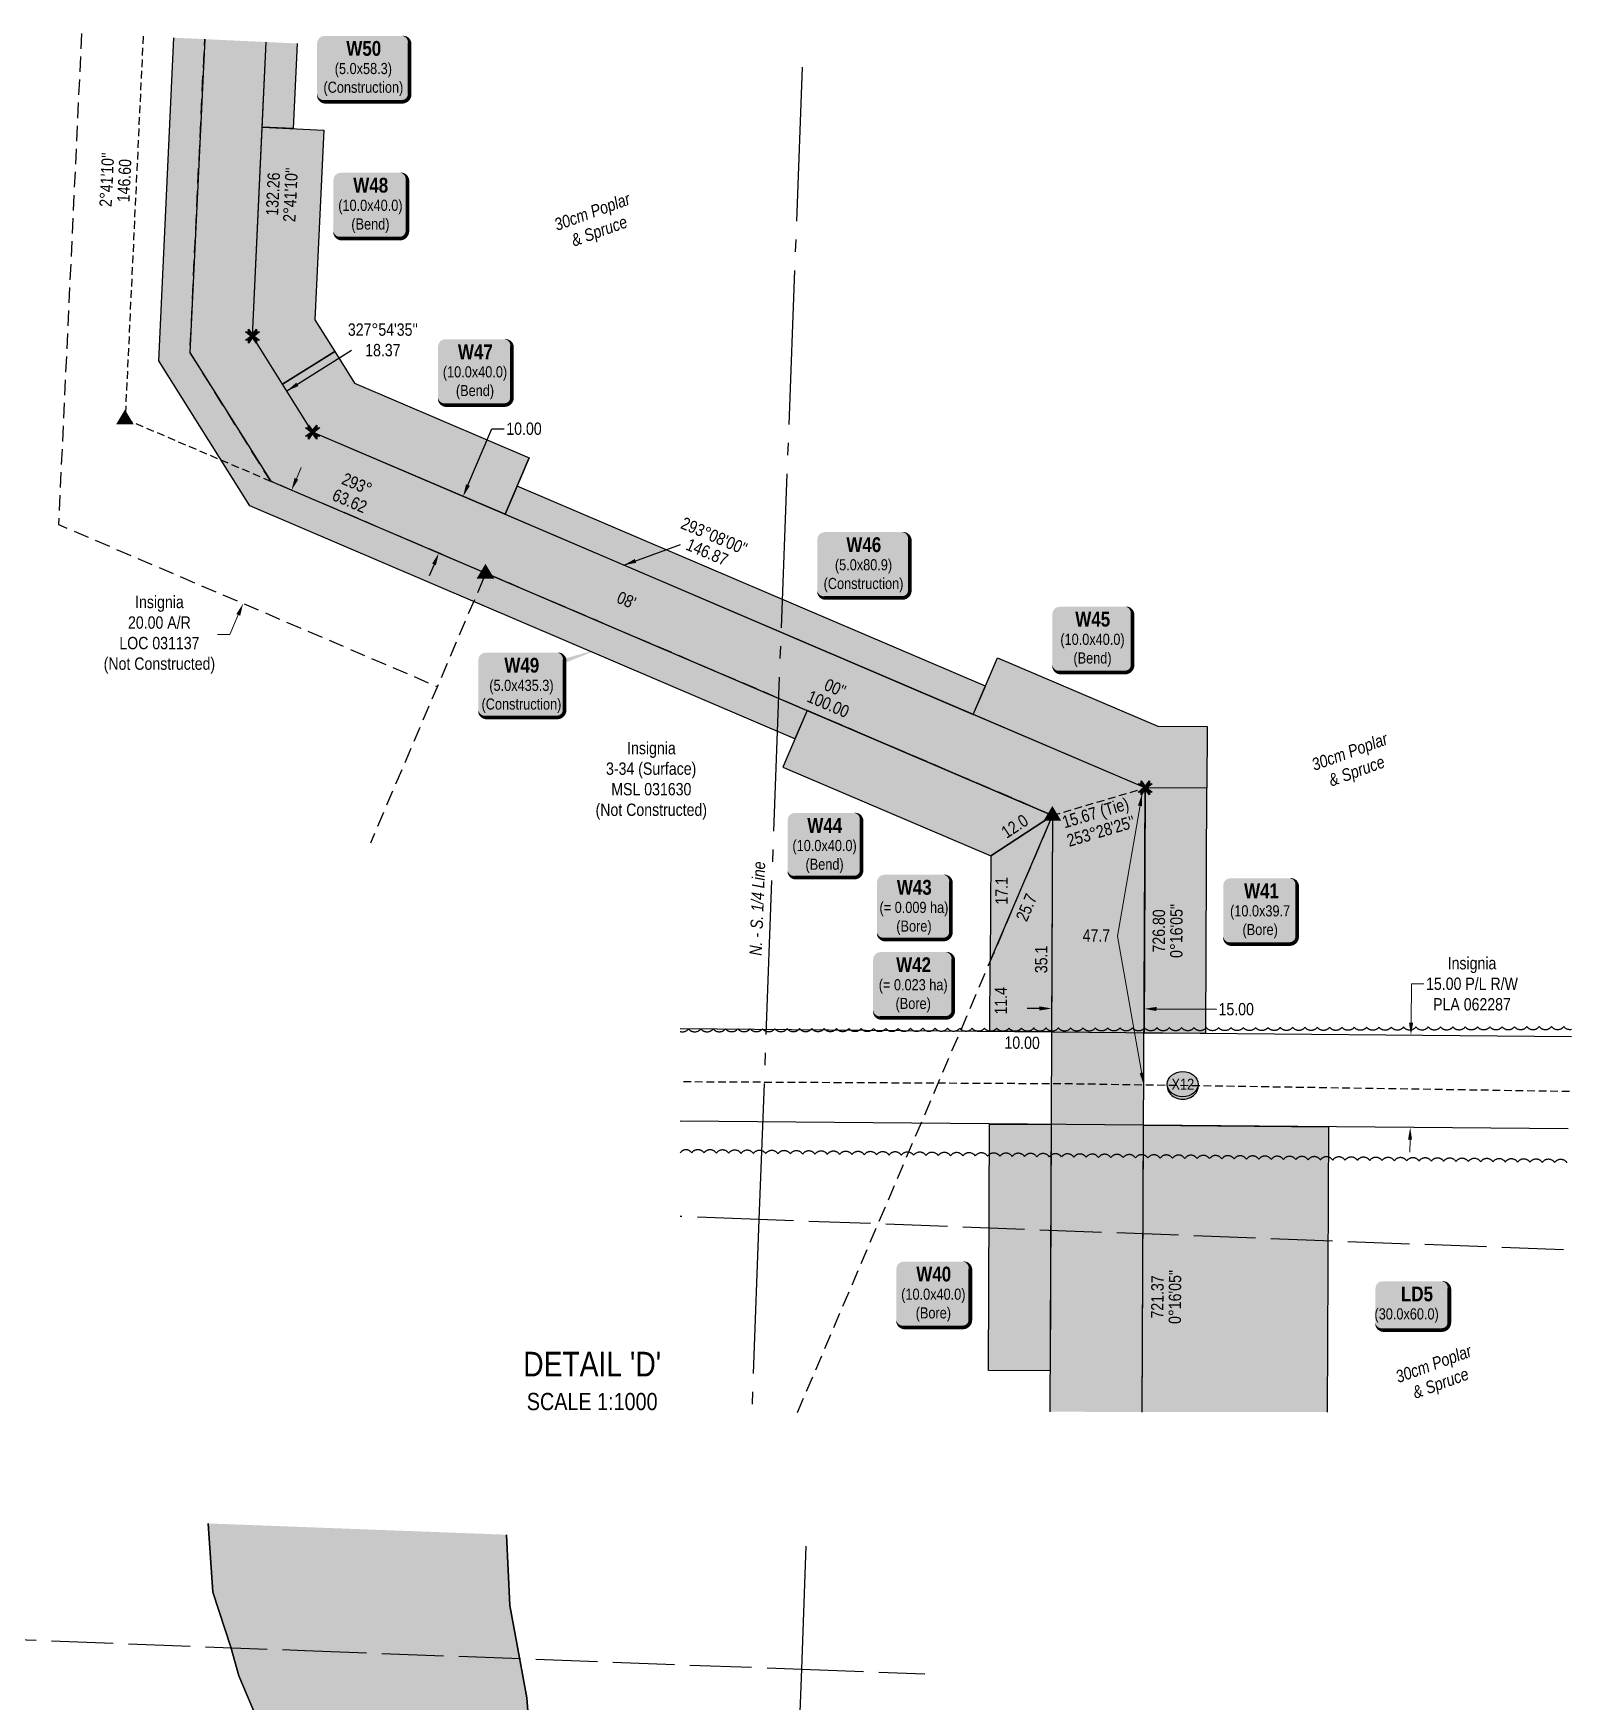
# Model space of a CAD drawing. Extents: x 333858 to 342713, y 6154085 to 6163590.
# Drawn here: x 335897 to 337145, y 6157253 to 6158606 of the extents above; entities that cross this region are included whole.
import ezdxf
from ezdxf.enums import TextEntityAlignment as Align

# ---------------------------------------------------------------- set-up
doc = ezdxf.new("R2010")
doc.units = 0
doc.header["$LTSCALE"] = 5
doc.header["$PDSIZE"] = 0.5
for name, pattern in [('0', [1, 1, 0]), ('foc-ACCESSROAD', [3.75, 2.5, -1.25]), ('foc-QUARTERLINE', [33, 25, -3, 2, -3]), ('foc-TIELINE', [1.875, 1.25, -0.625]), ('foc-TRAV', [1.875, 1.25, -0.625]), ('foc-UNSURVEYED', [12.5, 10, -2.5]), ('UG_PIPE', [1.875, 1.25, -0.625])]:
    doc.linetypes.add(name, pattern=pattern)
doc.layers.get('Defpoints').update_dxf_attribs({"color": 9})
for name, color, linetype in [('AS-PIPE-UG', 44, 'UG_PIPE'), ('DETAIL-T', 7, 'Continuous'), ('F-AR', 190, 'foc-ACCESSROAD'), ('F-RW', 190, 'Continuous'), ('F-WS', 190, 'foc-ACCESSROAD'), ('L-BD', 7, 'Continuous'), ('L-BD1', 253, 'Continuous'), ('L-MON', 1, 'Continuous'), ('L-QSEC', 8, 'foc-QUARTERLINE'), ('L-TIE', 7, 'foc-TIELINE'), ('L-TRAV', 7, 'foc-TRAV'), ('L-USEC', 7, 'foc-UNSURVEYED'), ('P-CROSSINGS', 250, 'Continuous'), ('P-PROPOSED', 10, 'Continuous'), ('P-PROPOSED-H', 21, 'Continuous'), ('P-TEMP-BLOCKS', 250, 'Continuous'), ('P-TEMP-BLUE', 146, 'Continuous'), ('P-TEMP-BLUE-T', 146, 'Continuous'), ('P-TXT', 4, 'Continuous'), ('P-WORKAREA', 113, 'Continuous'), ('P-WORKAREA-H', 111, 'Continuous'), ('SRD_Environmental_Z11', 7, 'Continuous'), ('T-BUSH', 110, '0'), ('T-BUSH-T', 110, 'Continuous'), ('T-WATER', 160, 'Continuous'), ('T-WATER-H', 133, 'Continuous')]:
    doc.layers.add(name, color=color, linetype=linetype)
for name, color, linetype, lineweight in [('F-AR-T', 190, 'Continuous', 9), ('F-RW-T', 190, 'Continuous', 9), ('T-TIE-T', 201, 'Continuous', 18)]:
    doc.layers.add(name, color=color, linetype=linetype, lineweight=lineweight)
doc.layers.add('P-TEMP-BLUE-H', color=7, linetype='Continuous', true_color=0x99e6ff)
doc.styles.add('80', font='ARIALN.TTF', dxfattribs={"height": 10})
doc.styles.add('80CG', font='ARIALN.TTF', dxfattribs={"height": 10})
doc.styles.add('80L', font='ARIALN.TTF', dxfattribs={"height": 10})
doc.styles.add('80LS', font='ARIALNI.TTF', dxfattribs={"height": 10})
doc.styles.add('BOLD', font='ARIALNB.TTF')
doc.styles.add('Crossing', font='ARIALN.TTF', dxfattribs={"height": 10})
doc.styles.get("Standard").update_dxf_attribs({"font": 'ARIALN.TTF'})
doc.dimstyles.new('Compass 5 000', dxfattribs={"dimscale": 5, "dimtxt": 9, "dimasz": 2, "dimexe": 0.2, "dimexo": 0.0625, "dimgap": 0.5, "dimtad": 0, "dimtih": 1, "dimtoh": 1, "dimzin": 0, "dimdsep": 46, "dimtxsty": '80CG', "dimcen": 0.1, "dimse1": 1, "dimse2": 1, "dimclrd": 256, "dimclrt": 256, "dimaunit": 1, "dimadec": 4, "dimazin": 0, "dimtfac": 0.06, "dimtofl": 0, "dimtmove": 0, "dimatfit": 1, "dimfxl": 0.2, "dimtolj": 1, "dimtzin": 0, "dimlwd": -1, "dimarcsym": 0})

# ---------------------------------------------------------------- blocks, each defined once
blk = doc.blocks.new('*U493')
at = {"true_color": 0x99e6ff}
h = blk.add_hatch(color=141, dxfattribs=at)
edge = h.paths.add_edge_path()
edge.add_line((-24, -34.9), (24, -34.9))
edge.add_arc((24, -28.9), 6, 270, 360)
edge.add_line((30, -28.9), (30, 12.5))
edge.add_arc((24, 12.5), 6, 0, 90)
edge.add_line((24, 18.5), (-24, 18.5))
edge.add_arc((-24, 12.5), 6, 90, 180)
edge.add_line((-30, 12.5), (-30, -28.9))
edge.add_arc((-24, -28.9), 6, 180, 270)
at = {"color": 250, "flags": 128}
blk.add_lwpolyline([(-24, -34.9, 3, 3, 0), (24, -34.9, 3, 3, 0.414214), (30, -28.9, 3, 3, 0), (30, 12.5, 3, 0, 0.414214), (24, 18.5, 0, 0, 0), (-24, 18.5, 0, 0, 0.414214), (-30, 12.5, 0, 0, 0), (-30, -28.9, 0, 3, 0.414214)], format="xyseb", close=True, dxfattribs=at)
at = {"flags": 128}
blk.add_lwpolyline([(-24.2, -18.7, 0, 7.5, 0), (0, 0, 0, 0, 0)], format="xyseb", dxfattribs=at)
at = {"color": 250}
for tag, p, height, style in [('TEMP_AREA_W1_001', (-9.2, 2.2), 12, 'BOLD'), ('ENTER_TEXT_001', (-30.7, -12.5), 9, '80')]:
    blk.add_attdef(tag, p, '', height=height, dxfattribs=dict(at, style=style))
blk = doc.blocks.new('*U498')
at = {"true_color": 0x99e6ff}
h = blk.add_hatch(color=141, dxfattribs=at)
edge = h.paths.add_edge_path()
edge.add_line((-26.5, -34.9), (26.5, -34.9))
edge.add_arc((26.5, -28.9), 6, 270, 360)
edge.add_line((32.5, -28.9), (32.5, 12.5))
edge.add_arc((26.5, 12.5), 6, 0, 90)
edge.add_line((26.5, 18.5), (-26.5, 18.5))
edge.add_arc((-26.5, 12.5), 6, 90, 180)
edge.add_line((-32.5, 12.5), (-32.5, -28.9))
edge.add_arc((-26.5, -28.9), 6, 180, 270)
at = {"color": 250, "flags": 128}
blk.add_lwpolyline([(-26.5, -34.9, 3, 3, 0), (26.5, -34.9, 3, 3, 0.414214), (32.5, -28.9, 3, 3, 0), (32.5, 12.5, 3, 0, 0.414214), (26.5, 18.5, 0, 0, 0), (-26.5, 18.5, 0, 0, 0.414214), (-32.5, 12.5, 0, 0, 0), (-32.5, -28.9, 0, 3, 0.414214)], format="xyseb", close=True, dxfattribs=at)
at = {"flags": 128}
blk.add_lwpolyline([(-24.2, -18.7, 0, 7.5, 0), (0, 0, 0, 0, 0)], format="xyseb", dxfattribs=at)
at = {"color": 250}
for tag, p, height, style in [('TEMP_AREA_W1_001', (-9.2, 2.2), 12, 'BOLD'), ('ENTER_TEXT_001', (-30.7, -12.5), 9, '80')]:
    blk.add_attdef(tag, p, '', height=height, dxfattribs=dict(at, style=style))
blk = doc.blocks.new('*U503')
h = blk.add_hatch(color=111)
edge = h.paths.add_edge_path()
edge.add_line((-24, -34), (24, -34))
edge.add_arc((24, -28), 6, 270, 360)
edge.add_line((30, -28), (30, 12.5))
edge.add_arc((24, 12.5), 6, 0, 90)
edge.add_line((24, 18.5), (-24, 18.5))
edge.add_arc((-24, 12.5), 6, 90, 180)
edge.add_line((-30, 12.5), (-30, -28))
edge.add_arc((-24, -28), 6, 180, 270)
at = {"color": 250, "flags": 128}
blk.add_lwpolyline([(-24, -34, 3, 3, 0), (24, -34, 3, 3, 0.414214), (30, -28, 3, 3, 0), (30, 12.5, 3, 0, 0.414214), (24, 18.5, 0, 0, 0), (-24, 18.5, 0, 0, 0.414214), (-30, 12.5, 0, 0, 0), (-30, -28, 0, 3, 0.414214)], format="xyseb", close=True, dxfattribs=at)
at = {"flags": 128}
blk.add_lwpolyline([(-15, -11.9, 0, 7.5, 0), (0, 0, 0, 0, 0)], format="xyseb", dxfattribs=at)
at = {"color": 250}
for tag, p, height, style in [('TEMP_AREA_W1_001', (-9.2, 2.2), 12, 'BOLD'), ('ENTER_TEXT_001', (-30.7, -12.5), 9, '80')]:
    blk.add_attdef(tag, p, '', height=height, dxfattribs=dict(at, style=style))
blk = doc.blocks.new('STRIA')
blk.add_hatch(color=255).paths.add_polyline_path([(-0.04, 1.52), (-1.47, -0.87), (1.39, -0.87)])
blk = doc.blocks.new('STRIAA')
blk.add_blockref('STRIA', (0, 0))
blk = doc.blocks.new('STRIB')
at = {"color": 1}
blk.add_solid([(-1.12, -0.67), (-0.04, 1.13), (1.04, -0.67)], dxfattribs=at)
blk = doc.blocks.new('STRIBB')
blk.add_blockref('STRIB', (0, 0))
blk = doc.blocks.new('STRICC')
for name in ['STRIAA', 'STRIBB']:
    blk.add_blockref(name, (0, 0))
blk = doc.blocks.new('fdspike')
blk.add_blockref('STRICC', (0, 0))
blk = doc.blocks.new('TEMP')
h = blk.add_hatch(color=255)
h.dxf.hatch_style = 1
h.paths.add_polyline_path([(0, 0.25), (-0.67, 1.15), (-0.67, 0.67), (-1.15, 0.67), (-0.25, 0), (-1.15, -0.67), (-0.67, -0.67), (-0.67, -1.15), (0, -0.25), (0.67, -1.15), (0.67, -0.67), (1.15, -0.67), (0.25, 0), (1.15, 0.67), (0.67, 0.67), (0.67, 1.15)])
h.paths.add_polyline_path([(0.57, 0.85), (0.57, 0.57), (0.85, 0.57), (0.08, 0), (0.85, -0.57), (0.57, -0.57), (0.57, -0.85), (0, -0.08), (-0.57, -0.85), (-0.57, -0.57), (-0.85, -0.57), (-0.08, 0), (-0.85, 0.57), (-0.57, 0.57), (-0.57, 0.85), (0, 0.08)], flags=16)
h = blk.add_hatch(color=1)
h.dxf.hatch_style = 1
h.paths.add_polyline_path([(0, 0.08), (-0.57, 0.85), (-0.57, 0.57), (-0.85, 0.57), (-0.08, 0), (-0.85, -0.57), (-0.57, -0.57), (-0.57, -0.85), (0, -0.08), (0.57, -0.85), (0.57, -0.57), (0.85, -0.57), (0.08, 0), (0.85, 0.57), (0.57, 0.57), (0.57, 0.85)])
at = {"color": 1}
for p, q in [((-0.08, 0), (0.08, 0)), ((0, 0.08), (0, -0.08))]:
    blk.add_line(p, q, dxfattribs=at)
at = {"color": 255, "flags": 128}
blk.add_lwpolyline([(-0.25, 0), (-1.15, 0.67), (-0.67, 0.67), (-0.67, 1.15), (0, 0.25), (0.67, 1.15), (0.67, 0.67), (1.15, 0.67), (0.25, 0), (1.15, -0.67), (0.67, -0.67), (0.67, -1.15), (0, -0.25), (-0.67, -1.15), (-0.67, -0.67), (-1.15, -0.67)], close=True, dxfattribs=at)
at = {"color": 1, "flags": 128}
blk.add_lwpolyline([(-0.08, 0), (-0.85, 0.57), (-0.57, 0.57), (-0.57, 0.85), (0, 0.08), (0.57, 0.85), (0.57, 0.57), (0.85, 0.57), (0.08, 0), (0.85, -0.57), (0.57, -0.57), (0.57, -0.85), (0, -0.08), (-0.57, -0.85), (-0.57, -0.57), (-0.85, -0.57)], close=True, dxfattribs=at)
blk = doc.blocks.new('*U500')
at = {"true_color": 0x99e6ff}
h = blk.add_hatch(color=141, dxfattribs=at)
edge = h.paths.add_edge_path()
edge.add_line((-24, -21.1), (24, -21.1))
edge.add_arc((24, -15.1), 6, 270, 360)
edge.add_line((30, -15.1), (30, 12.5))
edge.add_arc((24, 12.5), 6, 0, 90)
edge.add_line((24, 18.5), (-24, 18.5))
edge.add_arc((-24, 12.5), 6, 90, 180)
edge.add_line((-30, 12.5), (-30, -15.1))
edge.add_arc((-24, -15.1), 6, 180, 270)
at = {"color": 250, "flags": 128}
blk.add_lwpolyline([(-24, -21.1, 3, 3, 0), (24, -21.1, 3, 3, 0.414214), (30, -15.1, 3, 3, 0), (30, 12.5, 3, 0, 0.414214), (24, 18.5, 0, 0, 0), (-24, 18.5, 0, 0, 0.414214), (-30, 12.5, 0, 0, 0), (-30, -15.1, 0, 3, 0.414214)], format="xyseb", close=True, dxfattribs=at)
at = {"flags": 128}
blk.add_lwpolyline([(-24.2, -18.7, 0, 7.5, 0), (0, 0, 0, 0, 0)], format="xyseb", dxfattribs=at)
at = {"color": 250}
for tag, p, height, style in [('TEMP_AREA_W1_001', (-9.2, 2.2), 12, 'BOLD'), ('ENTER_TEXT_001', (-30.7, -12.5), 9, '80')]:
    blk.add_attdef(tag, p, '', height=height, dxfattribs=dict(at, style=style))
blk = doc.blocks.new('*U504')
h = blk.add_hatch(color=111)
edge = h.paths.add_edge_path()
edge.add_line((-29, -34), (29, -34))
edge.add_arc((29, -28), 6, 270, 360)
edge.add_line((35, -28), (35, 12.5))
edge.add_arc((29, 12.5), 6, 0, 90)
edge.add_line((29, 18.5), (-29, 18.5))
edge.add_arc((-29, 12.5), 6, 90, 180)
edge.add_line((-35, 12.5), (-35, -28))
edge.add_arc((-29, -28), 6, 180, 270)
at = {"color": 250, "flags": 128}
blk.add_lwpolyline([(-29, -34, 3, 3, 0), (29, -34, 3, 3, 0.414214), (35, -28, 3, 3, 0), (35, 12.5, 3, 0, 0.414214), (29, 18.5, 0, 0, 0), (-29, 18.5, 0, 0, 0.414214), (-35, 12.5, 0, 0, 0), (-35, -28, 0, 3, 0.414214)], format="xyseb", close=True, dxfattribs=at)
at = {"flags": 128}
blk.add_lwpolyline([(64, 21.8, 0, 7.5, 0), (0, 0, 0, 0, 0)], format="xyseb", dxfattribs=at)
at = {"color": 250}
for tag, p, height, style in [('TEMP_AREA_W1_001', (-9.2, 2.2), 12, 'BOLD'), ('ENTER_TEXT_001', (-30.7, -12.5), 9, '80')]:
    blk.add_attdef(tag, p, '', height=height, dxfattribs=dict(at, style=style))
blk = doc.blocks.new('*D534')
at = {"layer": 'Defpoints', "color": 0, "transparency": 16777216}
for p in [(336106.7, 6158235.9), (336133.4, 6158224.5), (336094.1, 6158132.6)]:
    blk.add_point(p, dxfattribs=at)
at = {"layer": 'F-AR-T', "transparency": 16777216}
for p, q in [((336110.6, 6158245.1), (336114.5, 6158254.3)), ((336063.4, 6158134.8), (336056.6, 6158118.7)), ((336056.6, 6158118.7), (336046.6, 6158118.7))]:
    blk.add_line(p, q, dxfattribs=at)
for points in [[(336109.1, 6158245.8), (336112.1, 6158244.5), (336106.7, 6158235.9)], [(336061.9, 6158135.4), (336065, 6158134.1), (336067.4, 6158144)]]:
    blk.add_solid(points, dxfattribs=at)
at = {"layer": 'F-AR-T', "transparency": 16777216, "insert": (335999.5, 6158118.7), "char_height": 10, "attachment_point": 5, "style": '80CG'}
blk.add_mtext('\\A1;Insignia\\P20.00 A/R\\PLOC 031137\\P(Not Constructed)', dxfattribs=at)
blk = doc.blocks.new('*D535')
at = {"layer": 'Defpoints', "color": 0, "transparency": 16777216}
for p in [(337012.5, 6157794), (337014.5, 6157794), (337011.9, 6157719)]:
    blk.add_point(p, dxfattribs=at)
at = {"layer": 'F-RW-T', "transparency": 16777216}
for p, q in [((337014.6, 6157804), (337014.9, 6157835.5)), ((337014.9, 6157835.5), (337024.9, 6157835.5)), ((337013.8, 6157709), (337013.7, 6157699))]:
    blk.add_line(p, q, dxfattribs=at)
for points in [[(337012.9, 6157804), (337016.3, 6157804), (337014.5, 6157794)], [(337012.1, 6157709), (337015.4, 6157709), (337013.9, 6157719)]]:
    blk.add_solid(points, dxfattribs=at)
at = {"layer": 'F-RW-T', "transparency": 16777216, "insert": (337064, 6157835.5), "char_height": 10, "attachment_point": 5, "style": '80CG'}
blk.add_mtext('\\A1;Insignia\\P15.00 P/L R/W\\PPLA 062287', dxfattribs=at)
blk = doc.blocks.new('xing2')
h = blk.add_hatch(color=50)
h.dxf.hatch_style = 1
edge = h.paths.add_edge_path()
edge.add_ellipse((0, 0), major_axis=(-12.5, 0), ratio=0.816297, start_angle=0, end_angle=360)
h = blk.add_hatch(color=250)
h.dxf.hatch_style = 1
edge = h.paths.add_edge_path()
edge.add_ellipse((0, -2), major_axis=(-12.5, 0), ratio=0.816297, start_angle=0, end_angle=180)
edge.add_line((12.5, -2), (12.5, 0))
edge.add_ellipse((0, 0), major_axis=(-12.5, 0), ratio=0.816297, start_angle=0, end_angle=180, ccw=False)
edge.add_line((-12.5, 0), (-12.5, -2))
at = {"color": 250}
blk.add_ellipse((0, 0), major_axis=(-12.5, 0), ratio=0.816297, dxfattribs=at)
blk.add_ellipse((0, -2), major_axis=(-12.5, 0), ratio=0.816297, start_param=0, end_param=3.141593, dxfattribs=at)
at = {"color": 250, "style": 'Crossing'}
blk.add_attdef('CROSSING', text='', height=9, dxfattribs=at).set_placement((0.1, 0), align=Align.MIDDLE_CENTER)
at = {"color": 250, "style": 'Crossing', "flags": 1}
for tag, p in [('OWNER', (0.1, -12.5)), ('DESCRIPTION', (0.1, -25.8)), ('LOCATION', (0.1, -39.3)), ('DWG_REF', (0.1, -52.8))]:
    blk.add_attdef(tag, text='', height=9, dxfattribs=at).set_placement(p, align=Align.MIDDLE_CENTER)
blk = doc.blocks.new('*U494')
at = {"true_color": 0x99e6ff}
h = blk.add_hatch(color=141, dxfattribs=at)
edge = h.paths.add_edge_path()
edge.add_line((-31.5, -34.9), (31.5, -34.9))
edge.add_arc((31.5, -28.9), 6, 270, 360)
edge.add_line((37.5, -28.9), (37.5, 12.5))
edge.add_arc((31.5, 12.5), 6, 0, 90)
edge.add_line((31.5, 18.5), (-31.5, 18.5))
edge.add_arc((-31.5, 12.5), 6, 90, 180)
edge.add_line((-37.5, 12.5), (-37.5, -28.9))
edge.add_arc((-31.5, -28.9), 6, 180, 270)
at = {"color": 250, "flags": 128}
blk.add_lwpolyline([(-31.5, -34.9, 3, 3, 0), (31.5, -34.9, 3, 3, 0.414214), (37.5, -28.9, 3, 3, 0), (37.5, 12.5, 3, 0, 0.414214), (31.5, 18.5, 0, 0, 0), (-31.5, 18.5, 0, 0, 0.414214), (-37.5, 12.5, 0, 0, 0), (-37.5, -28.9, 0, 3, 0.414214)], format="xyseb", close=True, dxfattribs=at)
at = {"flags": 128}
blk.add_lwpolyline([(-24.2, -18.7, 0, 7.5, 0), (0, 0, 0, 0, 0)], format="xyseb", dxfattribs=at)
at = {"color": 250}
for tag, p, height, style in [('TEMP_AREA_W1_001', (-9.2, 2.2), 12, 'BOLD'), ('ENTER_TEXT_001', (-30.7, -12.5), 9, '80')]:
    blk.add_attdef(tag, p, '', height=height, dxfattribs=dict(at, style=style))
blk = doc.blocks.new('*D670')
at = {"layer": 'Defpoints', "color": 0, "transparency": 16777216}
for p in [(336245.8, 6158230.8), (336255.8, 6158226.6), (336236.2, 6158180.5)]:
    blk.add_point(p, dxfattribs=at)
at = {"layer": 'P-TXT', "transparency": 16777216}
for p, q in [((336249.7, 6158240), (336269.2, 6158285.7)), ((336269.2, 6158285.7), (336279.2, 6158285.7)), ((336222.2, 6158175.6), (336218.3, 6158166.4))]:
    blk.add_line(p, q, dxfattribs=at)
for points in [[(336248.2, 6158240.7), (336251.3, 6158239.4), (336245.8, 6158230.8)], [(336220.7, 6158176.3), (336223.7, 6158175), (336226.1, 6158184.8)]]:
    blk.add_solid(points, dxfattribs=at)
at = {"layer": 'P-TXT', "transparency": 16777216, "insert": (336295.2, 6158285.7), "char_height": 10, "attachment_point": 5, "style": '80CG'}
blk.add_mtext('\\A1;10.00', dxfattribs=at)
blk = doc.blocks.new('*D709')
at = {"layer": 'Defpoints', "color": 0, "transparency": 16777216}
for p in [(336723.2, 6157816.6), (336798.2, 6157816.3), (336798.2, 6157815.2)]:
    blk.add_point(p, dxfattribs=at)
at = {"layer": 'P-TXT', "transparency": 16777216}
for p, q in [((336713.2, 6157815.6), (336703.2, 6157815.6)), ((336808.2, 6157815.1), (336856.9, 6157814.9))]:
    blk.add_line(p, q, dxfattribs=at)
for points in [[(336713.2, 6157817.2), (336713.2, 6157813.9), (336723.2, 6157815.5)], [(336808.2, 6157816.8), (336808.1, 6157813.5), (336798.2, 6157815.2)]]:
    blk.add_solid(points, dxfattribs=at)
at = {"layer": 'P-TXT', "transparency": 16777216, "insert": (336872.8, 6157814.9), "char_height": 10, "attachment_point": 5, "style": '80CG'}
blk.add_mtext('\\A1;15.00', dxfattribs=at)

msp = doc.modelspace()

# ---------------------------------------------------------------- hatches: boundary and pattern name
at = {"layer": 'P-PROPOSED-H'}
h = msp.add_hatch(color=256, dxfattribs=at)
h.dxf.hatch_style = 1
h.paths.add_polyline_path([(336721.654, 6157488.503), (336796.638, 6157488.156), (336798.983, 6157994.433), (336123.79, 6158282.972), (336074.977, 6158360.853), (336086.165, 6158599.36), (336036.23, 6158601.702), (336024.308, 6158347.564), (336089.737, 6158243.172), (336264.134, 6158168.576), (336723.894, 6157972.151)])
at = {"layer": 'P-TEMP-BLUE-H'}
h = msp.add_hatch(color=256, dxfattribs=at)
h.dxf.hatch_style = 1
h.paths.add_polyline_path([(336111.132, 6158598.188), (336107.894, 6158529.148), (336082.926, 6158530.319), (336086.165, 6158599.36)])
h = msp.add_hatch(color=256, dxfattribs=at)
h.dxf.hatch_style = 1
h.paths.add_polyline_path([(336132.861, 6158527.977), (336125.645, 6158374.142), (336141.739, 6158348.465), (336099.383, 6158321.913), (336074.977, 6158360.853), (336082.926, 6158530.319)])
h = msp.add_hatch(color=256, dxfattribs=at)
h.dxf.hatch_style = 1
h.paths.add_polyline_path([(336299.431, 6158262.227), (336279.792, 6158216.305), (336123.79, 6158282.972), (336099.383, 6158321.913), (336141.739, 6158348.465), (336157.837, 6158322.78)])
h = msp.add_hatch(color=256, dxfattribs=at)
h.dxf.hatch_style = 1
h.paths.add_polyline_path([(336289.587, 6158239.208), (336279.792, 6158216.305), (336659.551, 6158054.018), (336669.373, 6158077.002)])
h = msp.add_hatch(color=256, dxfattribs=at)
h.dxf.hatch_style = 1
h.paths.add_polyline_path([(336679.195, 6158099.987), (336659.551, 6158054.018), (336798.983, 6157994.433), (336848.972, 6157994.201), (336849.204, 6158044.191), (336809.328, 6158044.375)])
h = msp.add_hatch(color=256, dxfattribs=at)
h.dxf.hatch_style = 1
h.paths.add_polyline_path([(336798.983, 6157994.433), (336798.063, 6157795.897), (336848.052, 6157795.457), (336848.972, 6157994.201)])
h = msp.add_hatch(color=256, dxfattribs=at)
h.dxf.hatch_style = 1
h.paths.add_polyline_path([(336723.894, 6157972.151), (336723.08, 6157796.557), (336673.092, 6157796.998), (336673.355, 6157853.859)])
h = msp.add_hatch(color=256, dxfattribs=at)
h.dxf.hatch_style = 1
h.paths.add_polyline_path([(336722.733, 6157721.572), (336721.807, 6157521.614), (336671.817, 6157521.845), (336672.743, 6157721.804)])
h = msp.add_hatch(color=256, dxfattribs=at)
h.dxf.hatch_style = 1
h.paths.add_polyline_path([(336796.638, 6157488.156), (336946.61, 6157488.156), (336947.682, 6157719.591), (336797.716, 6157720.912)])
at = {"layer": 'P-WORKAREA-H'}
h = msp.add_hatch(color=256, dxfattribs=at)
h.dxf.hatch_style = 1
h.paths.add_polyline_path([(336036.23, 6158601.702), (336011.262, 6158602.873), (335998.974, 6158340.92), (336072.714, 6158223.268), (336514.94, 6158034.243), (336524.76, 6158057.228), (336089.737, 6158243.172), (336024.308, 6158347.564)])
h = msp.add_hatch(color=256, dxfattribs=at)
h.dxf.hatch_style = 1
h.paths.add_polyline_path([(336524.76, 6158057.228), (336505.12, 6158011.257), (336673.75, 6157939.213), (336723.894, 6157972.151)])
h = msp.add_hatch(color=256, dxfattribs=at)
h.dxf.hatch_style = 1
h.paths.add_polyline_path([(336723.894, 6157972.151), (336673.75, 6157939.213), (336673.355, 6157853.859)])
at = {"layer": 'T-WATER-H'}
h = msp.add_hatch(color=256, dxfattribs=at)
h.dxf.hatch_style = 1
h.paths.add_polyline_path([(336038.96, 6157397.84), (336038.903, 6157398.175), (336042.898, 6157342.244), (336057.334, 6157297.579), (336063.874, 6157274.326), (336096.836, 6157196.423), (336117.812, 6157107.533), (336142.782, 6157065.584), (336162.758, 6157042.613), (336176.743, 6157013.649), (336187.729, 6157002.662), (336201.712, 6156996.67), (336218.692, 6156995.671), (336236.671, 6156999.665), (336251.652, 6156993.675), (336273.293, 6156981.022), (336292.603, 6156972.7), (336316.574, 6156953.724), (336330.559, 6156947.731), (336345.541, 6156947.732), (336352.531, 6156962.713), (336352.531, 6157037.621), (336350.533, 6157057.596), (336336.55, 6157091.554), (336333.553, 6157110.53), (336323.565, 6157121.517), (336312.578, 6157130.505), (336305.586, 6157143.49), (336302.589, 6157180.444), (336298.594, 6157200.421), (336300.591, 6157218.398), (336297.594, 6157256.351), (336291.547, 6157288.738), (336283.61, 6157331.259), (336280.998, 6157388.704)])

# ---------------------------------------------------------------- linework, layer by layer
at = {"layer": 'AS-PIPE-UG', "flags": 128}
msp.add_lwpolyline([(337143.12, 6157748.107), (336977.519, 6157750.686), (336739.052, 6157754.297), (336421.942, 6157755.974)], dxfattribs=at)
at = {"layer": 'F-AR', "flags": 128}
for points in [[(335936.359, 6158606.387), (335917.672, 6158208.028), (336224.814, 6158076.652)], [(336264.134, 6158168.576), (336089.737, 6158243.172), (336024.308, 6158347.564), (336036.23, 6158601.702)]]:
    msp.add_lwpolyline(points, dxfattribs=at)
at = {"layer": 'F-RW'}
for points in [[(336421.942, 6157799.21), (337144.808, 6157792.843)], [(337141.979, 6157717.88), (336421.942, 6157724.222)]]:
    msp.add_lwpolyline(points, dxfattribs=at)
at = {"layer": 'F-WS', "flags": 128}
msp.add_lwpolyline([(336517.02, 6157487.936), (336723.894, 6157972.151), (336264.134, 6158168.576), (336170.611, 6157949.673)], dxfattribs=at)
at = {"layer": 'L-QSEC'}
msp.add_line((336520.755, 6158578.973), (336485.734, 6157644.406), dxfattribs=at)
at = {"layer": 'L-QSEC', "flags": 128}
for points in [[(336485.734, 6157644.406), (336479.873, 6157487.936)], [(336520.419, 6157279.615), (336524.113, 6157379.528)], [(336491.809, 6156505.669), (336520.419, 6157279.615)]]:
    msp.add_lwpolyline(points, dxfattribs=at)
at = {"layer": 'L-TIE'}
msp.add_line((336723.894, 6157972.151), (336798.983, 6157994.433), dxfattribs=at)
at = {"layer": 'L-TRAV', "flags": 128}
for points in [[(335986.294, 6158604.045), (335971.734, 6158293.646)], [(335971.734, 6158293.646), (336089.737, 6158243.172)]]:
    msp.add_lwpolyline(points, dxfattribs=at)
at = {"layer": 'L-USEC'}
for p, q in [((336485.734, 6157644.406), (336421.942, 6157646.814)), ((335724.691, 6157309.65), (336117.53, 6157294.822)), ((336117.53, 6157294.822), (336520.419, 6157279.615)), ((336520.419, 6157279.615), (336620.328, 6157275.845))]:
    msp.add_line(p, q, dxfattribs=at)
at = {"layer": 'L-USEC', "flags": 128}
msp.add_lwpolyline([(337138.276, 6157619.777), (336485.734, 6157644.406)], dxfattribs=at)
at = {"layer": 'P-PROPOSED', "flags": 128}
for points in [[(336036.23, 6158601.702), (336024.308, 6158347.564), (336089.737, 6158243.172), (336264.134, 6158168.576), (336723.894, 6157972.151), (336721.654, 6157488.503)], [(336036.23, 6158601.702), (336024.308, 6158347.564), (336089.737, 6158243.172), (336264.134, 6158168.576), (336723.894, 6157972.151), (336721.654, 6157488.503)], [(336796.638, 6157488.156), (336798.983, 6157994.433), (336123.79, 6158282.972), (336074.977, 6158360.853), (336086.165, 6158599.36)]]:
    msp.add_lwpolyline(points, dxfattribs=at)
at = {"layer": 'P-TEMP-BLUE', "flags": 128}
for points in [[(336111.132, 6158598.188), (336107.894, 6158529.148), (336082.926, 6158530.319), (336086.165, 6158599.36)], [(336279.792, 6158216.305), (336299.431, 6158262.227)], [(336798.983, 6157994.433), (336798.063, 6157795.897), (336848.052, 6157795.457), (336848.972, 6157994.201), (336798.983, 6157994.433)], [(336796.638, 6157488.156), (336797.716, 6157720.912), (336947.682, 6157719.591), (336946.61, 6157488.156)]]:
    msp.add_lwpolyline(points, dxfattribs=at)
for points in [[(336132.861, 6158527.977), (336125.645, 6158374.142), (336141.739, 6158348.465), (336099.383, 6158321.913), (336074.977, 6158360.853), (336082.926, 6158530.319)], [(336299.431, 6158262.227), (336279.792, 6158216.305), (336123.79, 6158282.972), (336099.383, 6158321.913), (336141.739, 6158348.465), (336157.837, 6158322.78)], [(336289.587, 6158239.208), (336279.792, 6158216.305), (336659.551, 6158054.018), (336669.373, 6158077.002)], [(336848.972, 6157994.201), (336798.983, 6157994.433), (336659.551, 6158054.018), (336679.195, 6158099.987), (336809.328, 6158044.375), (336849.204, 6158044.191)], [(336723.894, 6157972.151), (336723.08, 6157796.557), (336673.092, 6157796.998), (336673.355, 6157853.859)], [(336722.733, 6157721.572), (336721.807, 6157521.614), (336671.817, 6157521.845), (336672.743, 6157721.804)]]:
    msp.add_lwpolyline(points, close=True, dxfattribs=at)
at = {"layer": 'P-WORKAREA', "flags": 128}
msp.add_lwpolyline([(336036.23, 6158601.702), (336024.308, 6158347.564), (336089.737, 6158243.172), (336524.76, 6158057.228), (336514.94, 6158034.243), (336072.714, 6158223.268), (335998.974, 6158340.92), (336011.262, 6158602.873)], dxfattribs=at)
for points in [[(336524.76, 6158057.228), (336505.12, 6158011.257), (336673.75, 6157939.213), (336723.894, 6157972.151)], [(336723.894, 6157972.151), (336673.75, 6157939.213), (336673.355, 6157853.859), (336723.894, 6157972.151)]]:
    msp.add_lwpolyline(points, close=True, dxfattribs=at)
at = {"layer": 'SRD_Environmental_Z11'}
for points in [[(336096.836, 6157196.423), (336063.874, 6157274.326), (336057.334, 6157297.579), (336042.898, 6157342.244), (336038.926, 6157397.841)], [(336280.998, 6157388.704), (336283.61, 6157331.259), (336291.547, 6157288.738), (336297.594, 6157256.351), (336300.591, 6157218.398)]]:
    msp.add_lwpolyline(points, dxfattribs=at)
at = {"layer": 'T-BUSH', "flags": 128}
for points in [[(337144.808, 6157798.423, -0.3027576), (337138.495, 6157800.866, -0.52056705), (337128.497, 6157800.839, -0.52056705), (337118.499, 6157800.812, -0.52056705), (337108.501, 6157800.785, -0.52056705), (337098.503, 6157800.758, -0.52056705), (337088.505, 6157800.731, -0.52056705), (337078.507, 6157800.704, -0.52056705), (337068.509, 6157800.677, -0.52056705), (337058.511, 6157800.65, -0.52056705), (337048.513, 6157800.623, -0.52056705), (337038.515, 6157800.596, -0.52056705), (337028.517, 6157800.569, -0.52056705), (337018.519, 6157800.542, -0.52056705), (337008.521, 6157800.515, -0.52056705), (336998.523, 6157800.488, -0.52056705), (336988.525, 6157800.461, -0.52056705), (336978.527, 6157800.434, -0.52056705), (336968.529, 6157800.407, -0.52056705), (336958.531, 6157800.38, -0.52056705), (336948.533, 6157800.353, -0.52056705), (336938.535, 6157800.326, -0.52056705), (336928.537, 6157800.299, -0.52056705), (336918.539, 6157800.272, -0.52056705), (336908.541, 6157800.245, -0.52056705), (336898.543, 6157800.218, -0.52056705), (336888.545, 6157800.191, -0.52056705), (336878.547, 6157800.164, -0.52056705), (336868.549, 6157800.137, -0.52056705), (336858.551, 6157800.11, -0.52056705), (336848.553, 6157800.083, -0.52056705), (336838.555, 6157800.056, -0.52056705), (336828.557, 6157800.029, -0.52056705), (336818.559, 6157800.002, -0.52056705), (336808.561, 6157799.974, -0.52056705), (336798.563, 6157799.947, -0.52056705), (336788.565, 6157799.92, -0.52056705), (336778.567, 6157799.893, -0.52056705), (336768.569, 6157799.866, -0.52056705), (336758.571, 6157799.839, -0.52056705), (336748.573, 6157799.812, -0.52056705), (336738.575, 6157799.785, -0.52056705), (336728.577, 6157799.758, -0.52056705), (336718.579, 6157799.731, -0.52056705), (336708.581, 6157799.704, -0.52056705), (336698.583, 6157799.677, -0.52056705), (336688.585, 6157799.65, -0.52056705), (336678.587, 6157799.623, -0.52056705), (336668.589, 6157799.596, -0.52056705), (336658.591, 6157799.569, -0.52056705), (336648.593, 6157799.542, -0.52056705), (336638.595, 6157799.515, -0.52056705), (336628.597, 6157799.488, -0.52056705), (336618.599, 6157799.461, -0.52056705), (336608.601, 6157799.434, -0.52056705), (336598.603, 6157799.407, -0.52056705), (336588.605, 6157799.38, -0.52056705), (336578.607, 6157799.353, -0.52056705), (336568.609, 6157799.326, -0.52056705), (336558.611, 6157799.299, -0.52056705), (336548.613, 6157799.272, -0.52056705), (336538.615, 6157799.245, -0.52056705), (336528.617, 6157799.218, -0.52056705), (336518.619, 6157799.191, -0.52056705), (336508.621, 6157799.164, -0.52056705), (336498.623, 6157799.137, -0.52056705), (336488.625, 6157799.11, -0.52056705), (336478.627, 6157799.083, -0.52056705), (336468.629, 6157799.056, -0.52056705), (336458.631, 6157799.029, -0.52056705), (336448.633, 6157799.002, -0.52056705), (336438.635, 6157798.975, -0.52056705), (336428.637, 6157798.947, -0.32104795), (336421.942, 6157796.569)], [(337141.022, 6157690.428, 0.52056705), (337131.025, 6157690.541, 0.52056705), (337121.027, 6157690.654, 0.52056705), (337111.03, 6157690.767, 0.52056705), (337101.032, 6157690.879, 0.52056705), (337091.035, 6157690.992, 0.52056705), (337081.038, 6157691.105, 0.52056705), (337071.04, 6157691.218, 0.52056705), (337061.043, 6157691.331, 0.52056705), (337051.045, 6157691.444, 0.52056705), (337041.048, 6157691.557, 0.52056705), (337031.051, 6157691.669, 0.52056705), (337021.053, 6157691.782, 0.52056705), (337011.056, 6157691.895, 0.52056705), (337001.059, 6157692.008, 0.52056705), (336991.061, 6157692.121, 0.52056705), (336981.064, 6157692.234, 0.52056705), (336971.066, 6157692.347, 0.52056705), (336961.069, 6157692.46, 0.52056705), (336951.072, 6157692.572, 0.52056705), (336941.074, 6157692.685, 0.52056705), (336931.077, 6157692.798, 0.52056705), (336921.079, 6157692.911, 0.52056705), (336911.082, 6157693.024, 0.52056705), (336901.085, 6157693.137, 0.52056705), (336891.087, 6157693.25, 0.52056705), (336881.09, 6157693.362, 0.52056705), (336871.092, 6157693.475, 0.52056705), (336861.095, 6157693.588, 0.52056705), (336851.098, 6157693.701, 0.52056705), (336841.1, 6157693.814, 0.52056705), (336831.103, 6157693.927, 0.52056705), (336821.105, 6157694.04, 0.52056705), (336811.108, 6157694.153, 0.52056705), (336801.111, 6157694.265, 0.52056705), (336791.113, 6157694.378, 0.52056705), (336781.116, 6157694.491, 0.52056705), (336771.118, 6157694.604, 0.52056705), (336761.121, 6157694.717, 0.52056705), (336751.124, 6157694.83, 0.52056705), (336741.126, 6157694.943, 0.52056705), (336731.129, 6157695.055, 0.52056705), (336721.132, 6157695.168, 0.52056705), (336711.134, 6157695.281, 0.52056705), (336701.137, 6157695.394, 0.52056705), (336691.139, 6157695.507, 0.52056705), (336681.142, 6157695.62, 0.52056705), (336671.145, 6157695.733, 0.52056705), (336661.147, 6157695.846, 0.52056705), (336651.15, 6157695.958, 0.52056705), (336641.152, 6157696.071, 0.52056705), (336631.155, 6157696.184, 0.52056705), (336621.158, 6157696.297, 0.52056705), (336611.16, 6157696.41, 0.52056705), (336601.163, 6157696.523, 0.52056705), (336591.165, 6157696.636, 0.52056705), (336581.168, 6157696.748, 0.52056705), (336571.171, 6157696.861, 0.52056705), (336561.173, 6157696.974, 0.52056705), (336551.176, 6157697.087, 0.52056705), (336541.178, 6157697.2, 0.52056705), (336531.181, 6157697.313, 0.52056705), (336521.184, 6157697.426, 0.52056705), (336511.186, 6157697.539, 0.52056705), (336501.189, 6157697.651, 0.52056705), (336491.191, 6157697.764, 0.52056705), (336481.194, 6157697.877, 0.52056705), (336471.197, 6157697.99, 0.52056705), (336461.199, 6157698.103, 0.52056705), (336451.202, 6157698.216, 0.52056705), (336441.204, 6157698.329, 0.52056705), (336431.207, 6157698.441, 0.52056705), (336421.908, 6157698.546, 0.52056705)]]:
    msp.add_lwpolyline(points, format="xyb", dxfattribs=at)
at = {"layer": 'T-WATER'}
for points in [[(336038.926, 6157397.841), (336042.898, 6157342.244), (336057.334, 6157297.579), (336063.874, 6157274.326), (336096.836, 6157196.423)], [(336300.591, 6157218.398), (336297.594, 6157256.351), (336291.547, 6157288.738), (336283.61, 6157331.259), (336280.998, 6157388.704)]]:
    msp.add_lwpolyline(points, dxfattribs=at)

# ---------------------------------------------------------------- block references
at = {"layer": 'L-MON', "xscale": 4.99901530000004, "yscale": 4.99901530000004}
for name, p, zscale in [('TEMP', (336074.977, 6158360.853), 25.00000000000024), ('TEMP', (336123.79, 6158282.972), 25.00000000000024), ('fdspike', (336264.134, 6158168.576), 24.99507650000033), ('TEMP', (336798.983, 6157994.433), 25.00000000000024), ('fdspike', (336723.894, 6157972.151), 24.99507650000033)]:
    msp.add_blockref(name, p, dxfattribs=dict(at, zscale=zscale))
at = {"layer": 'L-TRAV', "xscale": 4.99901530000004, "yscale": 4.99901530000004, "zscale": 24.99507650000033}
msp.add_blockref('fdspike', (335971.734, 6158293.646), dxfattribs=at)
at = {"layer": 'P-CROSSINGS', "xscale": 0.99980306, "yscale": 0.99980306, "zscale": 0.99980306}
msp.add_blockref('xing2', (336829.408, 6157754.1), dxfattribs=at).add_auto_attribs({'CROSSING': 'X12'})
at = {"layer": 'P-TEMP-BLOCKS'}
ref = msp.add_blockref('*U494', (336164.907, 6158585.846), dxfattribs=dict(at, xscale=0.99980306, yscale=0.99980306, zscale=0.99980306))
ref.add_attrib('TEMP_AREA_W1_001', 'W50', (336151.093, 6158588.193), dxfattribs={"layer": '0', "color": 250, "height": 11.9976, "style": 'BOLD'})
ref.add_attrib('ENTER_TEXT_001', '(5.0x58.3)', (336141.703, 6158573.379), dxfattribs={"layer": '0', "color": 250, "height": 8.9982, "style": '80'})
ref.add_attrib('ENTER_TEXT_002', '(Construction)', (336132.545, 6158558.222), dxfattribs={"layer": '0', "color": 250, "height": 8.99823, "style": '80'})
ref = msp.add_blockref('*U493', (336170.614, 6158474.896), dxfattribs=dict(at, xscale=0.99980306, yscale=0.99980306, zscale=0.99980306))
ref.add_attrib('TEMP_AREA_W1_001', 'W48', (336156.767, 6158477.243), dxfattribs={"layer": '0', "color": 250, "height": 11.9976, "style": 'BOLD'})
ref.add_attrib('ENTER_TEXT_001', '(10.0x40.0)', (336144.543, 6158462.429), dxfattribs={"layer": '0', "color": 250, "height": 8.99823, "style": '80'})
ref.add_attrib('ENTER_TEXT_002', '(Bend)', (336155.15, 6158447.278), dxfattribs={"layer": '0', "color": 250, "height": 8.9982, "style": '80'})
ref = msp.add_blockref('*U493', (336255.442, 6158339.839), dxfattribs=dict(at, xscale=0.99980306, yscale=0.99980306, zscale=0.99980306))
ref.add_attrib('TEMP_AREA_W1_001', 'W47', (336241.599, 6158342.083), dxfattribs={"layer": '0', "color": 250, "height": 11.9976, "style": 'BOLD'})
ref.add_attrib('ENTER_TEXT_001', '(10.0x40.0)', (336229.371, 6158327.372), dxfattribs={"layer": '0', "color": 250, "height": 8.99823, "style": '80'})
ref.add_attrib('ENTER_TEXT_002', '(Bend)', (336239.978, 6158312.221), dxfattribs={"layer": '0', "color": 250, "height": 8.9982, "style": '80'})
ref = msp.add_blockref('*U494', (336570.533, 6158183.344), dxfattribs=dict(at, xscale=0.99980306, yscale=0.99980306, zscale=0.99980306))
ref.add_attrib('TEMP_AREA_W1_001', 'W46', (336556.624, 6158185.691), dxfattribs={"layer": '0', "color": 250, "height": 11.9976, "style": 'BOLD'})
ref.add_attrib('ENTER_TEXT_001', '(5.0x80.9)', (336547.328, 6158170.877), dxfattribs={"layer": '0', "color": 250, "height": 8.9982, "style": '80'})
ref.add_attrib('ENTER_TEXT_002', '(Construction)', (336538.171, 6158155.72), dxfattribs={"layer": '0', "color": 250, "height": 8.99823, "style": '80'})
ref = msp.add_blockref('*U498', (336756.225, 6158122.912), dxfattribs=dict(at, xscale=0.99980306, yscale=0.99980306, zscale=0.99980306))
ref.add_attrib('TEMP_AREA_W1_001', 'W45', (336742.284, 6158125.259), dxfattribs={"layer": '0', "color": 250, "height": 11.9976, "style": 'BOLD'})
ref.add_attrib('ENTER_TEXT_001', '(10.0x40.0)', (336730.154, 6158110.445), dxfattribs={"layer": '0', "color": 250, "height": 8.99823, "style": '80'})
ref.add_attrib('ENTER_TEXT_002', '(Bend)', (336740.761, 6158095.294), dxfattribs={"layer": '0', "color": 250, "height": 8.9982, "style": '80'})
ref = msp.add_blockref('*U504', (336293.12, 6158085.581), dxfattribs=dict(at, xscale=0.99980306, yscale=0.99980306, zscale=0.99980306))
ref.add_attrib('TEMP_AREA_W1_001', 'W49', (336279.289, 6158087.927), dxfattribs={"layer": '0', "color": 250, "height": 11.9976, "style": 'BOLD'})
ref.add_attrib('ENTER_TEXT_001', '(5.0x435.3)', (336267.049, 6158073.113), dxfattribs={"layer": '0', "color": 250, "height": 8.99823, "style": '80'})
ref.add_attrib('ENTER_TEXT_002', '(Construction)', (336260.757, 6158057.957), dxfattribs={"layer": '0', "color": 250, "height": 8.99823, "style": '80'})
ref = msp.add_blockref('*U503', (336538.96, 6157955.656), dxfattribs=dict(at, xscale=0.99980306, yscale=0.99980306, zscale=0.99980306))
ref.add_attrib('TEMP_AREA_W1_001', 'W44', (336524.969, 6157957.899), dxfattribs={"layer": '0', "color": 250, "height": 11.9976, "style": 'BOLD'})
ref.add_attrib('ENTER_TEXT_001', '(10.0x40.0)', (336512.889, 6157943.188), dxfattribs={"layer": '0', "color": 250, "height": 8.99823, "style": '80'})
ref.add_attrib('ENTER_TEXT_002', '(Bend)', (336523.495, 6157928.037), dxfattribs={"layer": '0', "color": 250, "height": 8.9982, "style": '80'})
ref = msp.add_blockref('*U503', (336611.434, 6157905.468), dxfattribs=dict(at, xscale=0.99980306, yscale=0.99980306, zscale=0.99980306))
ref.add_attrib('TEMP_AREA_W1_001', 'W43', (336597.574, 6157907.815), dxfattribs={"layer": '0', "color": 250, "height": 11.9976, "style": 'BOLD'})
ref.add_attrib('ENTER_TEXT_001', '(= 0.009 ha)', (336583.497, 6157893.001), dxfattribs={"layer": '0', "color": 250, "height": 8.99823, "style": '80'})
ref.add_attrib('ENTER_TEXT_002', '(Bore)', (336597.12, 6157877.85), dxfattribs={"layer": '0', "color": 250, "height": 8.9982, "style": '80'})
ref = msp.add_blockref('*U493', (336892.219, 6157902.675), dxfattribs=dict(at, xscale=0.99980306, yscale=0.99980306, zscale=0.99980306))
ref.add_attrib('TEMP_AREA_W1_001', 'W41', (336879.186, 6157904.919), dxfattribs={"layer": '0', "color": 250, "height": 11.9976, "style": 'BOLD'})
ref.add_attrib('ENTER_TEXT_001', '(10.0x39.7', (336867.797, 6157890.207), dxfattribs={"layer": '0', "color": 250, "height": 8.9982, "style": '80'})
ref.add_attrib('ENTER_TEXT_002', '(Bore)', (336877.906, 6157875.057), dxfattribs={"layer": '0', "color": 250, "height": 8.9982, "style": '80'})
ref = msp.add_blockref('*U498', (336610.827, 6157842.743), dxfattribs=dict(at, xscale=0.99980306, yscale=0.99980306, zscale=0.99980306))
ref.add_attrib('TEMP_AREA_W1_001', 'W42', (336597.02, 6157844.987), dxfattribs={"layer": '0', "color": 250, "height": 11.9976, "style": 'BOLD'})
ref.add_attrib('ENTER_TEXT_001', '(= 0.023 ha)', (336582.89, 6157830.275), dxfattribs={"layer": '0', "color": 250, "height": 8.99823, "style": '80'})
ref.add_attrib('ENTER_TEXT_002', '(Bore)', (336596.513, 6157815.125), dxfattribs={"layer": '0', "color": 250, "height": 8.9982, "style": '80'})
ref = msp.add_blockref('*U493', (336627.168, 6157591.763), dxfattribs=dict(at, xscale=0.99980306, yscale=0.99980306, zscale=0.99980306))
ref.add_attrib('TEMP_AREA_W1_001', 'W40', (336613.353, 6157594.109), dxfattribs={"layer": '0', "color": 250, "height": 11.9976, "style": 'BOLD'})
ref.add_attrib('ENTER_TEXT_001', '(10.0x40.0)', (336601.097, 6157579.296), dxfattribs={"layer": '0', "color": 250, "height": 8.99823, "style": '80'})
ref.add_attrib('ENTER_TEXT_002', '(Bore)', (336612.854, 6157564.145), dxfattribs={"layer": '0', "color": 250, "height": 8.9982, "style": '80'})
at = {"layer": 'P-TEMP-BLOCKS', "xscale": 0.99980306, "yscale": 0.99980306, "zscale": 0.99980306}
msp.add_blockref('*U500', (337015.619, 6157575.822), dxfattribs=at).add_auto_attribs({'TEMP_AREA_W1_001': 'LD5', 'ENTER_TEXT_001': '(30.0x60.0)'})

# ---------------------------------------------------------------- texts
at = {"layer": 'DETAIL-T', "color": 3, "insert": (336350.48, 6157513.296), "char_height": 19.99606, "width": 223.81394, "attachment_point": 5, "style": '80CG'}
msp.add_mtext("DETAIL 'D'\\P{\\H0.7x;SCALE 1:1000}", dxfattribs=at)
at = {"layer": 'F-WS', "insert": (336352.826, 6158031.722), "char_height": 10, "attachment_point": 1, "style": '80L'}
msp.add_mtext_dynamic_manual_height_columns('\\pi25.966;Insignia\\P\\pi8.8788;3-34 (Surface)\\P\\pi13.139;MSL 031630\\P\\pi0.40332;(Not Constructed)', width=89.82437, gutter_width=50, heights=[0], dxfattribs=at)
at = {"layer": 'L-BD', "style": '80L'}
for s, height, rotation, p in [("2°41'10''", 9.998, 87.3142, (335956.781, 6158487.631)), ('146.60', 9.998, 87.3142, (335971.012, 6158486.964)), ('293°', 9.998, 336.8419, (336159.775, 6158241.008)), ('63.62', 9.998, 336.8419, (336153.877, 6158227.22)), ("08'", 9.998, 336.8419, (336378.34, 6158146.745)), ("00''", 9.998, 336.8662, (336547.55, 6158075.556)), ('100.00', 9.998, 336.8662, (336541.953, 6158062.455)), ('15.67 (Tie)', 9.99803, 16.5264, (336759.018, 6157973.06)), ("253°28'25''", 9.99803, 16.5264, (336763.07, 6157959.401))]:
    msp.add_text(s, height=height, rotation=rotation, dxfattribs=at).set_placement(p, align=Align.MIDDLE)
at = {"layer": 'L-BD1', "style": '80L'}
for s, p in [('132.26', (336091.546, 6158476.084)), ("2°41'10''", (336105.777, 6158475.416))]:
    msp.add_text(s, height=9.998, rotation=87.3142, dxfattribs=at).set_placement(p, align=Align.MIDDLE)
at = {"layer": 'L-BD1'}
for s, rotation, p in [('293°08\'00"', 336.86619, (336449.38, 6158198.791)), ('146.87', 336.86619, (336443.783, 6158185.69)), ('0°16\'05"', 89.732487, (336824.25, 6157878.348)), ('726.80', 89.732487, (336810.003, 6157878.414)), ('0°16\'05"', 89.732487, (336823.079, 6157581.485)), ('721.37', 89.732487, (336808.832, 6157581.552))]:
    msp.add_text(s, height=9.998, rotation=rotation, dxfattribs=at).set_placement(p, align=Align.MIDDLE_CENTER)
at = {"layer": 'L-BD1', "insert": (336180.726, 6158371.144), "char_height": 9.99803, "width": 43.33444, "attachment_point": 2, "style": '80L'}
msp.add_mtext("327°54'35'' 18.37", dxfattribs=at)
at = {"layer": 'L-QSEC', "insert": (336477.957, 6157858.575), "char_height": 9.99803, "attachment_point": 1, "rotation": 87.854548, "style": '80L'}
msp.add_mtext_dynamic_manual_height_columns('{\\fArial Narrow|b0|i1|c0|p34;N. - S. 1/4 Line}', width=76.23233, gutter_width=50, heights=[0], dxfattribs=at)
at = {"layer": 'P-TEMP-BLUE-T'}
for s, rotation, p in [('25.7', 66.8662, (336702.657, 6157897.467)), ('35.1', 89.734639, (336714.627, 6157855.282)), ('11.4', 89.734639, (336681.954, 6157821.762)), ('10.00', 359.49537, (336699.164, 6157787.745))]:
    msp.add_text(s, height=9.998, rotation=rotation, dxfattribs=at).set_placement(p, align=Align.MIDDLE_CENTER)
at = {"layer": 'P-WORKAREA'}
for s, rotation, p in [('12.0', 33.300415, (336693.143, 6157963.319)), ('17.1', 89.734639, (336682.521, 6157910.918))]:
    msp.add_text(s, height=9.998, rotation=rotation, dxfattribs=at).set_placement(p, align=Align.MIDDLE_CENTER)
at = {"layer": 'T-BUSH-T', "char_height": 9.99803, "width": 112.11168, "attachment_point": 2, "rotation": 20, "style": '80LS'}
for insert in [(336348.774, 6158466.49), (336963.034, 6158028.554), (337031.125, 6157532.048)]:
    msp.add_mtext('30cm Poplar \\P& Spruce', dxfattribs=dict(at, insert=insert))
at = {"layer": 'T-TIE-T', "insert": (336748.241, 6157879.693), "char_height": 9.998, "attachment_point": 1, "style": '80L'}
msp.add_mtext_dynamic_manual_height_columns('47.7', width=83.85245, gutter_width=50, heights=[0], dxfattribs=at)

# ---------------------------------------------------------------- dimensions: what is measured, and where the dimension line sits
at = {"layer": 'F-AR-T'}
dim = msp.add_linear_dim(base=(336106.669, 6158235.935), p1=(336094.068, 6158132.577), p2=(336133.369, 6158224.522), angle=66.856436, text='Insignia\\P20.00 A/R\\PLOC 031137\\P(Not Constructed)', dimstyle='Compass 5 000', dxfattribs=at)
dim.commit()
dim.dimension.update_dxf_attribs({"geometry": '*D534', "text_midpoint": (335999.546, 6158118.692), "dimtype": 161})
at = {"layer": 'F-RW-T'}
dim = msp.add_linear_dim(base=(337014.517, 6157793.99), p1=(337011.871, 6157719.026), p2=(337012.531, 6157794.008), angle=89.49537, text='Insignia\\P15.00 P/L R/W\\PPLA 062287', dimstyle='Compass 5 000', dxfattribs=at)
dim.commit()
dim.dimension.update_dxf_attribs({"geometry": '*D535', "text_midpoint": (337063.968, 6157835.463), "dimtype": 161})
at = {"layer": 'P-TXT'}
for base, p1, p2, angle, text, picture, middle in [((336245.79, 6158230.836), (336236.151, 6158180.545), (336255.812, 6158226.553), 66.860874, '10.00', '*D670', (336295.165, 6158285.679)), ((336798.153, 6157815.186), (336723.173, 6157816.605), (336798.158, 6157816.258), 359.734639, '15.00', '*D709', (336872.806, 6157814.914))]:
    dim = msp.add_linear_dim(base=base, p1=p1, p2=p2, angle=angle, text=text, dimstyle='Compass 5 000', dxfattribs=at)
    dim.commit()
    dim.dimension.update_dxf_attribs({"geometry": picture, "text_midpoint": middle, "dimtype": 161})

# ---------------------------------------------------------------- leaders
at = {"layer": 'L-BD1'}
for points in [[(336102.87, 6158316.349), (336155.383, 6158349.388)], [(336376.201, 6158175.106), (336422.153, 6158191.832)]]:
    msp.add_leader(points, dimstyle='Compass 5 000', dxfattribs=at)
at = {"layer": 'T-TIE-T'}
for points in [[(336796.455, 6157989.683), (336776.585, 6157874.054)], [(336797.867, 6157753.406), (336776.585, 6157874.054)]]:
    msp.add_leader(points, dimstyle='Compass 5 000', dxfattribs=at)

doc.saveas('drawing.dxf')
